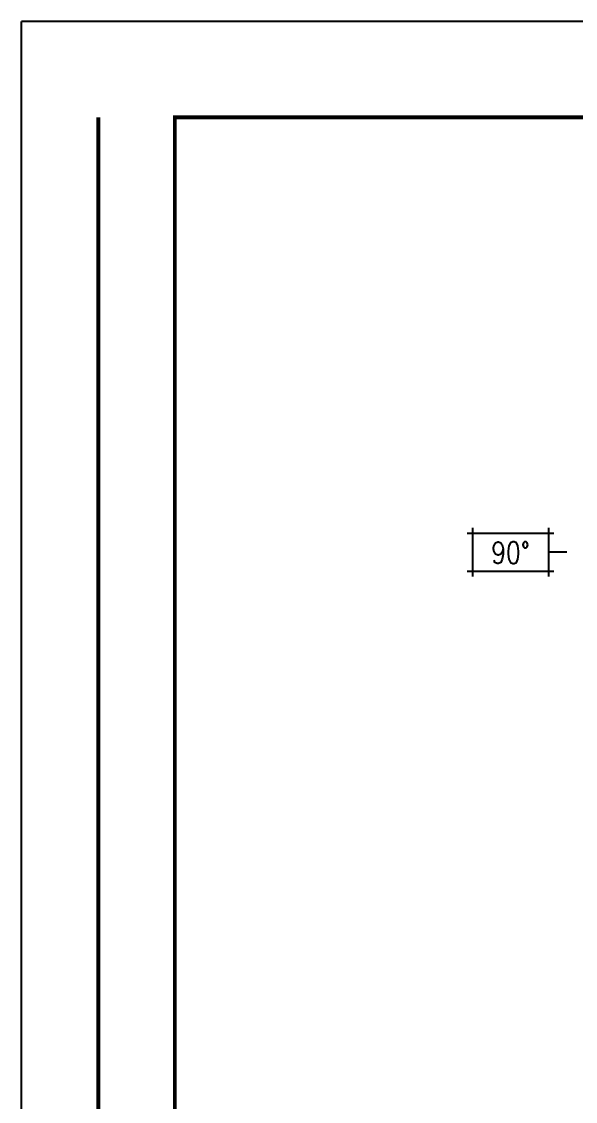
# Model space of a CAD drawing. Header units: millimetres. Extents: x 0 to 134087, y -49114 to 20834.
# Drawn here: x 0 to 3577, y 13841 to 20820 of the extents above; entities that cross this region are included whole.
import ezdxf
from ezdxf.enums import TextEntityAlignment as Align

# ---------------------------------------------------------------- set-up
doc = ezdxf.new("R2010")
doc.units = ezdxf.units.MM
doc.header["$LTSCALE"] = 35
doc.layers.add('CON-C', color=4, linetype='Continuous')
doc.layers.add('CON-Y', color=2, linetype='Continuous')
doc.styles.add('SIMPLEX', font='simplex.shx', dxfattribs={"width": 0.8})

# ---------------------------------------------------------------- blocks, each defined once
blk = doc.blocks.new('TITLE')
at = {"color": 7}
for p in [(841, 594.85), (0, 0)]:
    blk.add_line(p, (0, 594.85), dxfattribs=at)
at = {"color": 7, "const_width": 0.707}
for points in [[(14.15, 577.17), (14.15, 17.68)], [(823.32, 577.17), (27.94, 577.17)], [(28.29, 17.68), (28.29, 577.52)]]:
    blk.add_lwpolyline(points, dxfattribs=at)
blk = doc.blocks.new('NORTH-AG')
at = {"layer": 'CON-Y'}
for p, q in [((-7, 4.5), (-7, -4.5)), ((7, 4.5), (7, -4.5)), ((-8, 3.5), (8, 3.5)), ((-8, -3.5), (8, -3.5))]:
    blk.add_line(p, q, dxfattribs=at)
at = {"layer": 'CON-C', "style": 'SIMPLEX', "width": 0.8}
blk.add_attdef('0', text='', height=4, dxfattribs=at).set_placement((0, -2.06), align=Align.CENTER)

msp = doc.modelspace()

# ---------------------------------------------------------------- linework, layer by layer
at = {"layer": 'CON-Y'}
msp.add_line((3521.7321, 17390.0316), (3402.3121, 17390.0316), dxfattribs=at)

# ---------------------------------------------------------------- block references
at = {"linetype": 'ByBlock', "xscale": 34.99999999649994, "yscale": 34.99999999649994, "zscale": 34.99999999649994}
msp.add_blockref('TITLE', (0, 0), dxfattribs=at)
at = {"layer": 'CON-Y', "xscale": 35, "yscale": 35, "zscale": 35}
msp.add_blockref('NORTH-AG', (3157.3121, 17390.0316), dxfattribs=at).add_auto_attribs({'0': '90%%D'})

doc.saveas('drawing.dxf')
